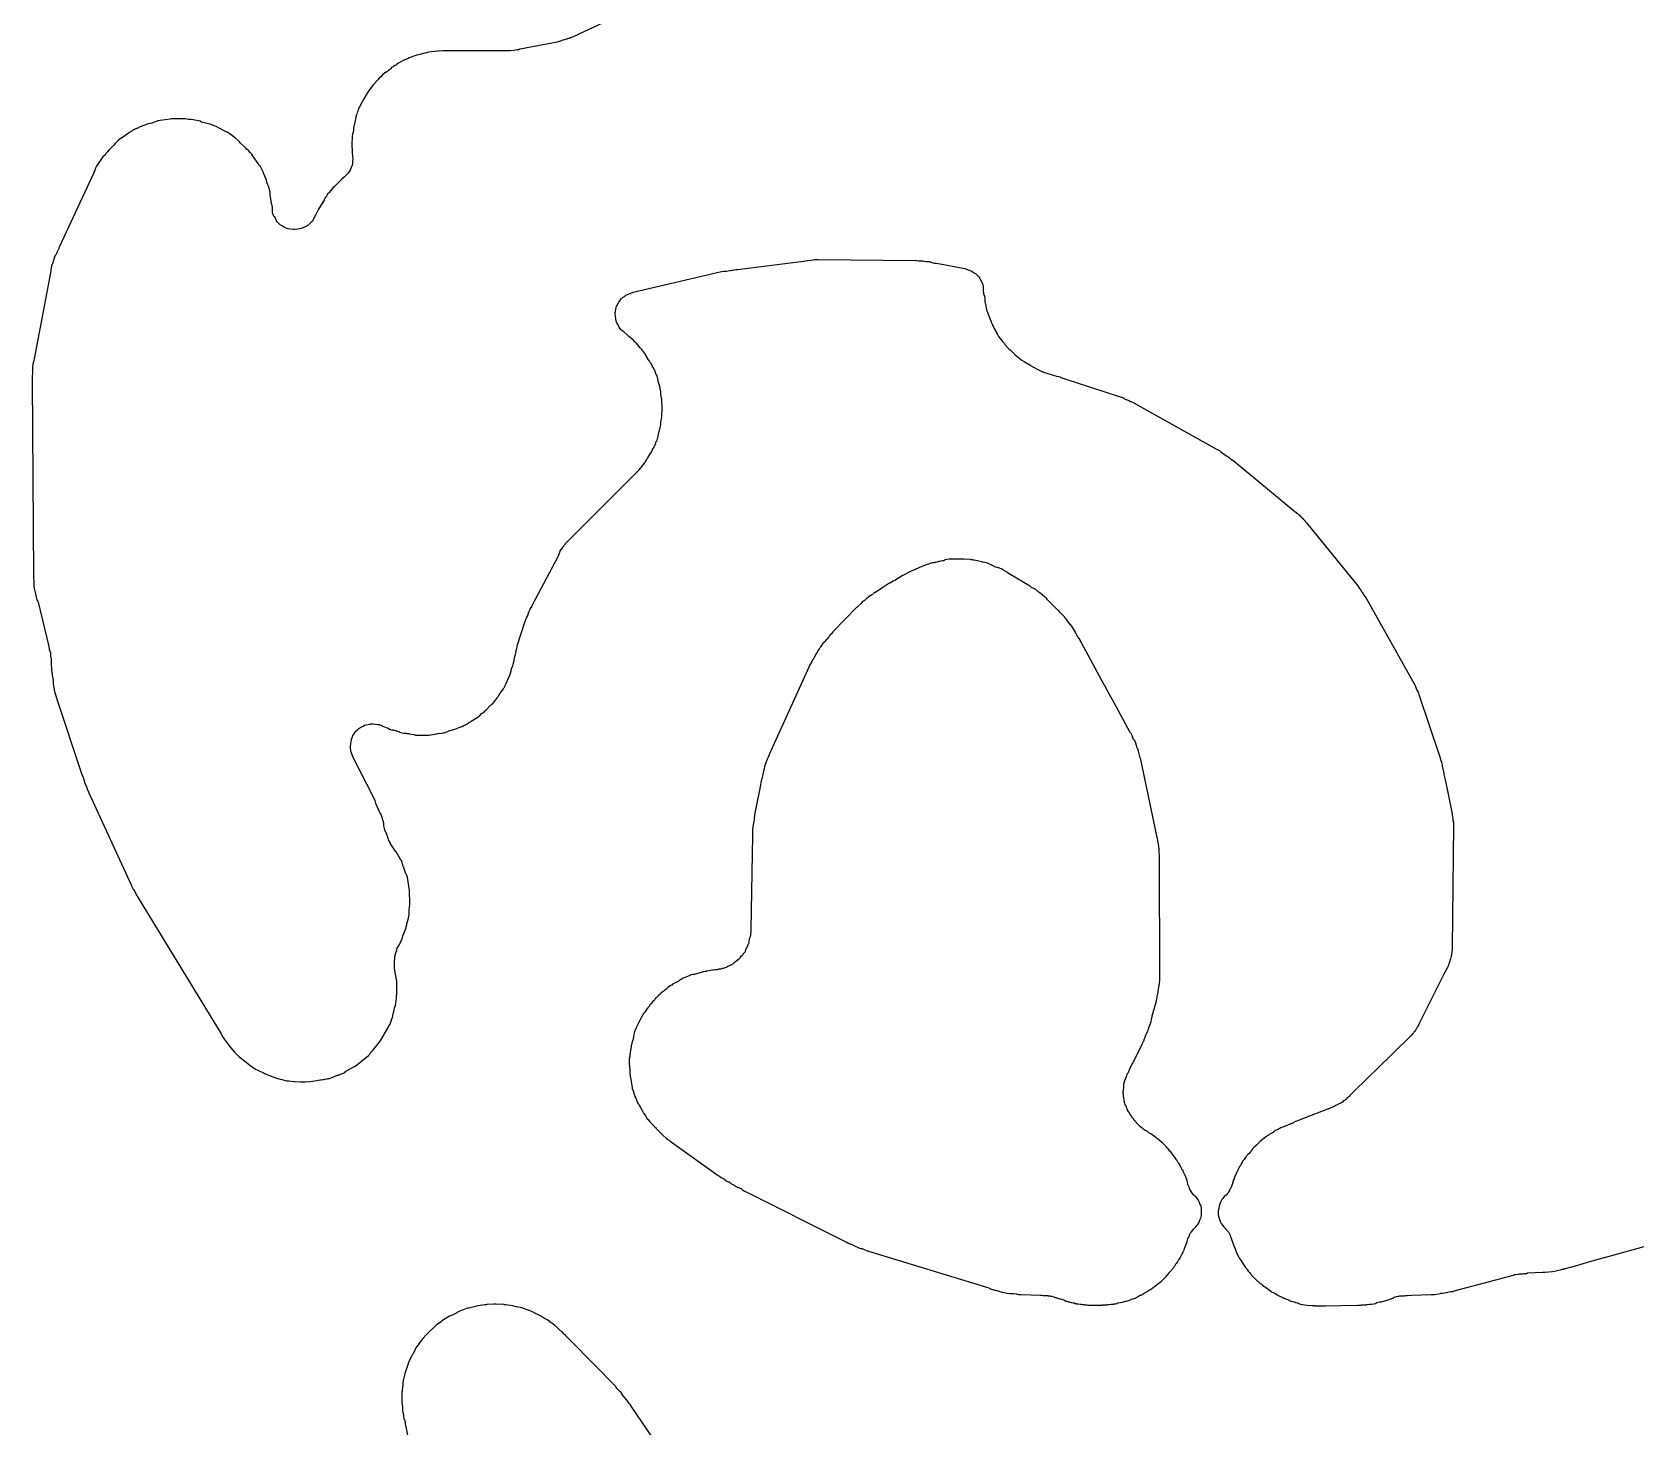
# Model space of a CAD drawing. Header units: millimetres. Extents: x 0 to 300, y 0 to 300.
# Drawn here: x 159.14 to 201.92, y 112.79 to 150 of the extents above; entities that cross this region are included whole.
import ezdxf

# ---------------------------------------------------------------- set-up
doc = ezdxf.new("R2010")
doc.units = ezdxf.units.MM
doc.layers.add('CUT', color=7, linetype='CONTINUOUS')

msp = doc.modelspace()

# ---------------------------------------------------------------- linework, layer by layer
at = {"layer": 'CUT'}
for points in [[(178.04, 151.96), (173.59, 149.88), (173.58, 149.87), (173.54, 149.86), (173.52, 149.85), (173.5, 149.85), (173.49, 149.84), (173.48, 149.84), (173.47, 149.84), (173.45, 149.83), (173.42, 149.82), (173.41, 149.82), (173.4, 149.81), (173.36, 149.8), (173.34, 149.79), (173.3, 149.78), (173.23, 149.76), (173.2, 149.75), (173.15, 149.73), (172.16, 149.54), (172.15, 149.54), (172.11, 149.53), (172.08, 149.53), (171.99, 149.51), (171.9, 149.5), (170.15, 149.5), (170.1, 149.5), (169.97, 149.49), (169.95, 149.49), (169.71, 149.46), (169.66, 149.45), (169.62, 149.44), (169.48, 149.4), (169.45, 149.39), (169.4, 149.38), (169.2, 149.31), (169.15, 149.29), (169.04, 149.24), (168.98, 149.21), (168.91, 149.17), (168.87, 149.14), (168.86, 149.13), (168.83, 149.11), (168.82, 149.11), (168.79, 149.09), (168.78, 149.08), (168.77, 149.07), (168.74, 149.06), (168.71, 149.03), (168.67, 148.99), (168.64, 148.97), (168.62, 148.96), (168.59, 148.93), (168.58, 148.93), (168.5, 148.87), (168.44, 148.81), (168.4, 148.77), (168.36, 148.73), (168.26, 148.61), (168.24, 148.59), (168.11, 148.42), (168.08, 148.37), (167.99, 148.22), (167.95, 148.16), (167.95, 148.15), (167.94, 148.13), (167.94, 148.12), (167.93, 148.11), (167.93, 148.1), (167.91, 148.08), (167.87, 148), (167.86, 147.99), (167.86, 147.98), (167.85, 147.95), (167.84, 147.93), (167.83, 147.89), (167.82, 147.88), (167.81, 147.85), (167.8, 147.81), (167.79, 147.79), (167.78, 147.74), (167.78, 147.73), (167.78, 147.72), (167.73, 147.52), (167.71, 147.45), (167.71, 147.4), (167.71, 147.38), (167.71, 147.37), (167.69, 147.27), (167.68, 147.23), (167.68, 147.21), (167.68, 147.18), (167.68, 147.17), (167.67, 147.05), (167.67, 146.97), (167.68, 146.85), (167.68, 146.84), (167.68, 146.81), (167.68, 146.79), (167.69, 146.68), (167.7, 146.61), (167.69, 146.55), (167.69, 146.48), (167.68, 146.45), (167.65, 146.39), (167.63, 146.33), (167.6, 146.28), (167.57, 146.24), (167.53, 146.19), (167.46, 146.13), (167.39, 146.07), (167.37, 146.04), (167.21, 145.88), (167.17, 145.85), (167.07, 145.73), (167.07, 145.72), (167.02, 145.68), (166.99, 145.62), (166.95, 145.57), (166.94, 145.55), (166.93, 145.53), (166.93, 145.52), (166.81, 145.32), (166.78, 145.28), (166.69, 145.1), (166.61, 144.95), (166.57, 144.91), (166.55, 144.89), (166.5, 144.85), (166.44, 144.81), (166.38, 144.79), (166.32, 144.76), (166.28, 144.75), (166.22, 144.74), (166.15, 144.73), (166.1, 144.73), (166.03, 144.74), (165.97, 144.75), (165.92, 144.77), (165.87, 144.79), (165.82, 144.82), (165.76, 144.86), (165.72, 144.89), (165.68, 144.94), (165.65, 144.98), (165.62, 145.05), (165.6, 145.07), (165.58, 145.11), (165.56, 145.15), (165.55, 145.19), (165.55, 145.23), (165.55, 145.25), (165.55, 145.31), (165.54, 145.37), (165.54, 145.38), (165.53, 145.42), (165.53, 145.43), (165.51, 145.55), (165.49, 145.64), (165.49, 145.65), (165.49, 145.67), (165.49, 145.72), (165.47, 145.8), (165.46, 145.84), (165.45, 145.89), (165.42, 145.94), (165.4, 145.99), (165.4, 146.01), (165.38, 146.08), (165.31, 146.24), (165.31, 146.25), (165.26, 146.36), (165.23, 146.41), (165.21, 146.43), (165.2, 146.45), (165.19, 146.46), (165.18, 146.48), (165.17, 146.49), (165.04, 146.68), (165.03, 146.69), (165.03, 146.7), (165, 146.74), (164.96, 146.79), (164.92, 146.83), (164.88, 146.87), (164.87, 146.87), (164.83, 146.91), (164.7, 147.04), (164.67, 147.07), (164.65, 147.1), (164.57, 147.17), (164.53, 147.2), (164.45, 147.26), (164.41, 147.29), (164.36, 147.32), (164.34, 147.33), (164.33, 147.33), (164.3, 147.35), (164.28, 147.36), (164.11, 147.45), (164.05, 147.48), (163.95, 147.52), (163.88, 147.54), (163.85, 147.55), (163.66, 147.6), (163.62, 147.62), (163.44, 147.66), (163.38, 147.67), (163.33, 147.67), (163.31, 147.67), (163.27, 147.68), (163.22, 147.69), (163.17, 147.69), (162.91, 147.69), (162.86, 147.69), (162.82, 147.68), (162.69, 147.66), (162.56, 147.64), (162.49, 147.63), (162.43, 147.61), (162.37, 147.59), (162.33, 147.57), (162.3, 147.56), (162.29, 147.56), (162.23, 147.55), (162.17, 147.53), (162.12, 147.51), (162, 147.46), (161.98, 147.45), (161.95, 147.44), (161.94, 147.43), (161.93, 147.43), (161.91, 147.42), (161.89, 147.41), (161.88, 147.41), (161.86, 147.4), (161.85, 147.39), (161.84, 147.39), (161.8, 147.36), (161.79, 147.36), (161.76, 147.34), (161.75, 147.33), (161.74, 147.32), (161.55, 147.19), (161.54, 147.18), (161.53, 147.18), (161.49, 147.15), (161.44, 147.11), (161.4, 147.07), (161.36, 147.03), (161.32, 146.98), (161.19, 146.85), (161.15, 146.81), (161.1, 146.75), (161.1, 146.74), (161.08, 146.72), (161.07, 146.71), (161.06, 146.7), (161.04, 146.69), (161.01, 146.65), (160.89, 146.48), (160.86, 146.42), (160.83, 146.37), (160.81, 146.31), (160.79, 146.26), (160.79, 146.25), (160.78, 146.23), (159.87, 144.28), (159.86, 144.27), (159.85, 144.23), (159.79, 144.1), (159.79, 144.09), (159.78, 144.07), (159.75, 144.03), (159.75, 144.02), (159.73, 143.97), (159.72, 143.94), (159.71, 143.91), (159.7, 143.89), (159.7, 143.88), (159.69, 143.86), (159.69, 143.84), (159.69, 143.83), (159.67, 143.8), (159.64, 143.66), (159.64, 143.63), (159.63, 143.59), (159.63, 143.58), (159.2, 141.28), (159.19, 141.23), (159.18, 141.21), (159.18, 141.2), (159.16, 141.14), (159.15, 141.06), (159.15, 140.99), (159.15, 140.95), (159.14, 140.77), (159.14, 140.74), (159.14, 140.69), (159.18, 135.52), (159.18, 135.51), (159.18, 135.46), (159.19, 135.34), (159.19, 135.28), (159.19, 135.22), (159.2, 135.16), (159.23, 135.02), (159.25, 134.93), (159.27, 134.86), (159.29, 134.81), (159.3, 134.79), (159.59, 133.61), (159.6, 133.54), (159.61, 133.49), (159.63, 133.44), (159.63, 133.43), (159.63, 133.42), (159.63, 133.41), (159.63, 133.38), (159.63, 133.34), (159.64, 133.32), (159.65, 133.28), (159.65, 133.26), (159.65, 133.25), (159.65, 133.24), (159.65, 133.19), (159.65, 133.16), (159.66, 132.98), (159.67, 132.93), (159.67, 132.92), (159.68, 132.89), (159.68, 132.86), (159.68, 132.85), (159.7, 132.71), (159.7, 132.7), (159.7, 132.68), (159.7, 132.62), (159.71, 132.55), (159.74, 132.41), (159.75, 132.38), (159.79, 132.24), (159.8, 132.21), (160.46, 130.22), (160.47, 130.2), (160.48, 130.17), (160.49, 130.14), (160.5, 130.12), (160.51, 130.1), (160.51, 130.09), (160.52, 130.07), (160.52, 130.06), (160.55, 129.97), (160.56, 129.95), (160.6, 129.84), (160.62, 129.78), (160.63, 129.78), (160.65, 129.72), (160.65, 129.71), (161.78, 127.25), (161.79, 127.24), (161.79, 127.23), (161.8, 127.21), (161.81, 127.19), (161.84, 127.14), (161.85, 127.13), (161.92, 127), (161.92, 126.99), (161.94, 126.95), (161.97, 126.91), (164.18, 123.28), (164.19, 123.26), (164.2, 123.24), (164.2, 123.23), (164.23, 123.19), (164.26, 123.15), (164.26, 123.14), (164.34, 123.04), (164.35, 123.02), (164.36, 123.01), (164.4, 122.96), (164.54, 122.79), (164.58, 122.75), (164.59, 122.74), (164.6, 122.73), (164.66, 122.67), (164.73, 122.62), (164.9, 122.48), (164.95, 122.44), (165.1, 122.34), (165.14, 122.32), (165.18, 122.3), (165.33, 122.23), (165.36, 122.21), (165.54, 122.14), (165.59, 122.12), (165.66, 122.1), (165.76, 122.07), (165.8, 122.06), (165.86, 122.04), (165.93, 122.03), (165.94, 122.03), (165.99, 122.03), (166.12, 122.01), (166.15, 122.01), (166.3, 122), (166.34, 122), (166.39, 122), (166.43, 122), (166.57, 122.01), (166.62, 122.02), (166.82, 122.05), (166.84, 122.05), (166.9, 122.06), (166.92, 122.06), (166.95, 122.07), (166.96, 122.07), (167, 122.08), (167.01, 122.08), (167.04, 122.09), (167.07, 122.09), (167.12, 122.11), (167.26, 122.17), (167.27, 122.17), (167.29, 122.18), (167.31, 122.18), (167.37, 122.2), (167.42, 122.22), (167.46, 122.24), (167.47, 122.25), (167.48, 122.25), (167.49, 122.26), (167.51, 122.28), (167.57, 122.31), (167.57, 122.32), (167.69, 122.38), (167.76, 122.42), (167.92, 122.54), (167.94, 122.56), (168.06, 122.66), (168.11, 122.7), (168.15, 122.74), (168.18, 122.79), (168.19, 122.8), (168.21, 122.82), (168.26, 122.87), (168.4, 123.05), (168.44, 123.11), (168.53, 123.26), (168.54, 123.28), (168.64, 123.45), (168.66, 123.49), (168.69, 123.54), (168.71, 123.59), (168.73, 123.64), (168.73, 123.65), (168.73, 123.66), (168.74, 123.69), (168.75, 123.7), (168.76, 123.76), (168.76, 123.77), (168.8, 123.92), (168.81, 123.97), (168.82, 124), (168.83, 124.03), (168.83, 124.05), (168.84, 124.08), (168.84, 124.1), (168.85, 124.17), (168.86, 124.22), (168.87, 124.41), (168.87, 124.44), (168.87, 124.63), (168.87, 124.68), (168.86, 124.73), (168.82, 124.97), (168.82, 124.99), (168.81, 125.03), (168.81, 125.19), (168.82, 125.3), (168.82, 125.34), (168.84, 125.44), (168.85, 125.46), (168.87, 125.52), (168.88, 125.56), (168.9, 125.59), (168.93, 125.64), (168.93, 125.65), (168.94, 125.66), (168.96, 125.7), (168.98, 125.74), (169.01, 125.82), (169.02, 125.85), (169.03, 125.89), (169.1, 126.06), (169.12, 126.11), (169.12, 126.14), (169.13, 126.17), (169.14, 126.2), (169.14, 126.22), (169.17, 126.33), (169.18, 126.37), (169.2, 126.45), (169.2, 126.52), (169.2, 126.59), (169.22, 126.73), (169.22, 126.78), (169.22, 126.83), (169.21, 127.02), (169.21, 127.06), (169.21, 127.11), (169.2, 127.16), (169.18, 127.28), (169.16, 127.4), (169.15, 127.46), (169.13, 127.52), (169.11, 127.56), (169.1, 127.57), (169.05, 127.73), (169.04, 127.74), (169.03, 127.78), (169.03, 127.79), (169.02, 127.81), (169.01, 127.85), (168.99, 127.9), (168.98, 127.92), (168.96, 127.95), (168.89, 128.07), (168.85, 128.13), (168.83, 128.15), (168.7, 128.35), (168.68, 128.4), (168.66, 128.44), (168.65, 128.47), (168.64, 128.49), (168.63, 128.52), (168.62, 128.55), (168.61, 128.57), (168.61, 128.58), (168.6, 128.59), (168.6, 128.6), (168.59, 128.62), (168.59, 128.63), (168.58, 128.65), (168.56, 128.69), (168.55, 128.72), (168.53, 128.79), (168.52, 128.83), (168.52, 128.84), (168.52, 128.89), (168.51, 128.92), (168.51, 128.95), (168.5, 128.97), (168.5, 128.98), (168.49, 129), (168.49, 129.02), (168.47, 129.08), (168.45, 129.13), (168.44, 129.15), (168.42, 129.18), (168.4, 129.22), (168.31, 129.42), (168.29, 129.49), (168.26, 129.57), (167.7, 130.67), (167.67, 130.75), (167.65, 130.79), (167.64, 130.84), (167.63, 130.91), (167.63, 130.95), (167.64, 131.01), (167.65, 131.08), (167.66, 131.14), (167.69, 131.2), (167.7, 131.24), (167.73, 131.28), (167.78, 131.35), (167.81, 131.38), (167.86, 131.42), (167.91, 131.46), (167.97, 131.49), (168.01, 131.51), (168.05, 131.52), (168.15, 131.54), (168.18, 131.55), (168.23, 131.55), (168.3, 131.54), (168.36, 131.53), (168.39, 131.53), (168.4, 131.53), (168.41, 131.53), (168.42, 131.52), (168.44, 131.51), (168.45, 131.51), (168.46, 131.5), (168.48, 131.5), (168.49, 131.49), (168.51, 131.48), (168.61, 131.44), (168.63, 131.43), (168.64, 131.43), (168.67, 131.41), (168.68, 131.41), (168.73, 131.39), (168.74, 131.39), (168.76, 131.39), (168.78, 131.38), (168.79, 131.38), (168.8, 131.38), (168.81, 131.38), (168.84, 131.37), (168.86, 131.36), (168.87, 131.35), (168.88, 131.35), (168.9, 131.35), (168.93, 131.34), (168.94, 131.33), (169, 131.31), (169.07, 131.3), (169.11, 131.3), (169.12, 131.3), (169.14, 131.29), (169.15, 131.29), (169.16, 131.29), (169.17, 131.29), (169.18, 131.29), (169.19, 131.29), (169.2, 131.28), (169.33, 131.26), (169.37, 131.25), (169.42, 131.25), (169.67, 131.25), (169.72, 131.25), (169.83, 131.26), (169.88, 131.27), (169.9, 131.27), (169.92, 131.28), (169.95, 131.29), (169.97, 131.29), (170.05, 131.3), (170.06, 131.3), (170.1, 131.31), (170.11, 131.31), (170.15, 131.32), (170.17, 131.32), (170.18, 131.33), (170.22, 131.34), (170.26, 131.36), (170.39, 131.4), (170.42, 131.41), (170.55, 131.46), (170.6, 131.48), (170.61, 131.48), (170.66, 131.5), (170.72, 131.53), (170.77, 131.57), (170.79, 131.58), (170.83, 131.6), (170.84, 131.61), (170.85, 131.62), (171.03, 131.73), (171.09, 131.78), (171.14, 131.83), (171.15, 131.83), (171.16, 131.84), (171.2, 131.86), (171.24, 131.91), (171.27, 131.94), (171.36, 132.04), (171.38, 132.05), (171.4, 132.07), (171.44, 132.1), (171.47, 132.14), (171.55, 132.25), (171.56, 132.27), (171.58, 132.29), (171.6, 132.33), (171.71, 132.48), (171.73, 132.52), (171.74, 132.53), (171.75, 132.55), (171.76, 132.57), (171.77, 132.59), (171.78, 132.61), (171.78, 132.62), (171.79, 132.64), (171.8, 132.66), (171.8, 132.67), (171.81, 132.68), (171.82, 132.71), (171.83, 132.73), (171.88, 132.85), (171.9, 132.9), (171.92, 132.96), (171.93, 133.01), (171.93, 133.02), (171.94, 133.05), (171.95, 133.06), (171.96, 133.1), (171.97, 133.14), (171.99, 133.2), (171.99, 133.21), (172, 133.24), (172, 133.26), (172.01, 133.3), (172.01, 133.31), (172.01, 133.32), (172.03, 133.4), (172.05, 133.48), (172.05, 133.49), (172.05, 133.51), (172.05, 133.52), (172.06, 133.54), (172.07, 133.56), (172.08, 133.59), (172.08, 133.61), (172.08, 133.62), (172.08, 133.63), (172.29, 134.29), (172.3, 134.3), (172.3, 134.31), (172.31, 134.33), (172.32, 134.35), (172.34, 134.39), (172.36, 134.44), (172.38, 134.5), (172.38, 134.51), (172.38, 134.52), (172.39, 134.52), (172.39, 134.53), (172.4, 134.54), (172.41, 134.57), (172.43, 134.61), (172.45, 134.65), (172.46, 134.66), (172.47, 134.68), (172.49, 134.72), (173.17, 136.01), (173.19, 136.05), (173.19, 136.06), (173.2, 136.08), (173.21, 136.1), (173.22, 136.13), (173.22, 136.14), (173.23, 136.14), (173.23, 136.15), (173.23, 136.16), (173.26, 136.21), (173.27, 136.22), (173.29, 136.24), (173.3, 136.26), (173.31, 136.28), (173.32, 136.29), (173.34, 136.32), (173.36, 136.34), (173.37, 136.35), (173.37, 136.36), (173.38, 136.37), (173.41, 136.4), (173.43, 136.42), (173.45, 136.44), (175.19, 138.18), (175.2, 138.19), (175.21, 138.2), (175.22, 138.21), (175.26, 138.25), (175.3, 138.29), (175.34, 138.33), (175.36, 138.36), (175.38, 138.38), (175.39, 138.39), (175.4, 138.41), (175.51, 138.55), (175.51, 138.56), (175.54, 138.6), (175.54, 138.61), (175.55, 138.63), (175.56, 138.64), (175.63, 138.75), (175.64, 138.77), (175.67, 138.81), (175.67, 138.82), (175.68, 138.84), (175.68, 138.85), (175.69, 138.86), (175.69, 138.87), (175.71, 138.89), (175.75, 138.97), (175.76, 138.98), (175.76, 138.99), (175.77, 139.02), (175.78, 139.04), (175.79, 139.08), (175.8, 139.09), (175.81, 139.12), (175.82, 139.16), (175.83, 139.18), (175.84, 139.23), (175.84, 139.24), (175.84, 139.25), (175.85, 139.27), (175.89, 139.45), (175.91, 139.52), (175.91, 139.56), (175.91, 139.57), (175.91, 139.59), (175.91, 139.6), (175.92, 139.65), (175.93, 139.67), (175.93, 139.68), (175.93, 139.69), (175.93, 139.7), (175.94, 139.74), (175.94, 139.75), (175.94, 139.76), (175.94, 139.79), (175.94, 139.8), (175.95, 139.93), (175.95, 140.01), (175.94, 140.14), (175.94, 140.15), (175.94, 140.18), (175.94, 140.2), (175.93, 140.24), (175.91, 140.34), (175.91, 140.35), (175.91, 140.37), (175.91, 140.38), (175.91, 140.42), (175.9, 140.43), (175.9, 140.44), (175.9, 140.45), (175.9, 140.46), (175.89, 140.47), (175.89, 140.48), (175.89, 140.49), (175.89, 140.51), (175.85, 140.66), (175.84, 140.67), (175.84, 140.69), (175.84, 140.7), (175.84, 140.71), (175.83, 140.76), (175.82, 140.78), (175.81, 140.82), (175.8, 140.85), (175.79, 140.86), (175.78, 140.9), (175.77, 140.92), (175.76, 140.95), (175.76, 140.96), (175.75, 140.97), (175.71, 141.05), (175.69, 141.07), (175.69, 141.08), (175.68, 141.09), (175.68, 141.1), (175.67, 141.12), (175.67, 141.13), (175.64, 141.17), (175.63, 141.19), (175.61, 141.22), (175.6, 141.23), (175.58, 141.26), (175.54, 141.33), (175.54, 141.34), (175.51, 141.38), (175.51, 141.39), (175.4, 141.53), (175.38, 141.56), (175.36, 141.58), (175.26, 141.7), (175.24, 141.71), (175.22, 141.74), (175.18, 141.78), (175.06, 141.88), (175.04, 141.9), (175.01, 141.92), (174.92, 142), (174.87, 142.04), (174.84, 142.07), (174.8, 142.13), (174.77, 142.19), (174.74, 142.24), (174.72, 142.29), (174.71, 142.35), (174.7, 142.42), (174.69, 142.48), (174.69, 142.52), (174.7, 142.55), (174.72, 142.65), (174.73, 142.69), (174.75, 142.72), (174.79, 142.8), (174.83, 142.85), (174.86, 142.89), (174.89, 142.92), (174.94, 142.95), (174.98, 142.98), (175.05, 143.01), (175.11, 143.04), (175.17, 143.06), (177.53, 143.61), (177.59, 143.62), (177.66, 143.62), (177.74, 143.64), (177.77, 143.64), (177.82, 143.65), (177.83, 143.65), (177.87, 143.66), (177.91, 143.67), (177.96, 143.67), (179.72, 143.89), (179.77, 143.9), (179.82, 143.91), (179.83, 143.91), (179.92, 143.92), (180.01, 143.93), (180.1, 143.93), (182.71, 143.91), (182.73, 143.91), (182.79, 143.9), (182.85, 143.9), (182.88, 143.9), (182.9, 143.9), (182.93, 143.89), (182.98, 143.88), (183.04, 143.88), (183.06, 143.88), (183.08, 143.87), (183.09, 143.87), (183.1, 143.87), (183.14, 143.85), (183.2, 143.84), (183.25, 143.84), (183.26, 143.84), (184.02, 143.69), (184.09, 143.67), (184.15, 143.64), (184.21, 143.62), (184.25, 143.59), (184.3, 143.56), (184.35, 143.52), (184.39, 143.47), (184.42, 143.43), (184.45, 143.37), (184.48, 143.31), (184.5, 143.26), (184.51, 143.22), (184.51, 143.18), (184.51, 143.15), (184.51, 143.09), (184.52, 143.05), (184.52, 143.02), (184.53, 143), (184.53, 142.98), (184.54, 142.96), (184.55, 142.89), (184.55, 142.88), (184.55, 142.87), (184.55, 142.81), (184.57, 142.73), (184.58, 142.69), (184.59, 142.64), (184.6, 142.61), (184.6, 142.58), (184.62, 142.53), (184.69, 142.36), (184.71, 142.3), (184.73, 142.24), (184.76, 142.19), (184.76, 142.18), (184.78, 142.14), (184.8, 142.09), (184.86, 141.99), (184.86, 141.98), (184.89, 141.93), (184.92, 141.88), (185, 141.78), (185.02, 141.75), (185.04, 141.73), (185.08, 141.69), (185.09, 141.67), (185.19, 141.55), (185.23, 141.52), (185.31, 141.44), (185.36, 141.39), (185.54, 141.25), (185.6, 141.21), (185.75, 141.12), (185.77, 141.11), (185.95, 141.01), (185.97, 141), (186.02, 140.97), (186.07, 140.95), (186.09, 140.95), (186.09, 140.94), (186.13, 140.93), (186.14, 140.92), (186.18, 140.91), (186.4, 140.84), (186.45, 140.83), (186.46, 140.82), (186.52, 140.81), (186.56, 140.8), (186.58, 140.79), (186.61, 140.78), (188.14, 140.28), (188.19, 140.26), (188.25, 140.24), (188.26, 140.23), (188.28, 140.22), (188.32, 140.2), (188.33, 140.2), (188.34, 140.19), (188.38, 140.18), (188.39, 140.17), (188.44, 140.15), (188.45, 140.15), (188.49, 140.13), (190.75, 138.87), (190.81, 138.84), (190.82, 138.83), (190.84, 138.81), (190.88, 138.78), (190.89, 138.77), (190.92, 138.75), (190.93, 138.75), (190.94, 138.74), (190.98, 138.71), (190.99, 138.71), (191, 138.7), (191.01, 138.69), (191.02, 138.69), (191.05, 138.66), (191.06, 138.66), (191.09, 138.64), (191.1, 138.63), (191.11, 138.62), (191.13, 138.6), (191.14, 138.6), (191.21, 138.55), (192.82, 137.21), (192.85, 137.19), (192.87, 137.17), (192.89, 137.16), (192.91, 137.14), (192.93, 137.13), (192.94, 137.12), (192.95, 137.11), (192.96, 137.09), (192.97, 137.09), (192.99, 137.07), (193, 137.06), (193, 137.05), (193.01, 137.05), (193.01, 137.04), (193.03, 137.03), (193.04, 137.01), (193.05, 137), (193.07, 136.99), (193.08, 136.97), (193.1, 136.96), (193.11, 136.94), (193.13, 136.91), (194.5, 135.23), (194.55, 135.16), (194.58, 135.12), (194.58, 135.11), (194.59, 135.09), (194.6, 135.08), (194.6, 135.07), (194.61, 135.07), (194.61, 135.06), (194.63, 135.04), (194.64, 135.02), (194.66, 134.98), (194.72, 134.9), (196.04, 132.55), (196.04, 132.54), (196.06, 132.49), (196.07, 132.47), (196.08, 132.45), (196.11, 132.39), (196.12, 132.37), (196.13, 132.33), (196.69, 130.67), (196.7, 130.63), (196.72, 130.57), (196.73, 130.53), (196.73, 130.52), (196.74, 130.48), (196.75, 130.45), (196.75, 130.42), (196.8, 130.23), (196.8, 130.22), (196.8, 130.2), (196.84, 130.02), (197.01, 129.19), (197.01, 129.18), (197.02, 129.16), (197.02, 129.15), (197.02, 129.14), (197.02, 129.13), (197.02, 129.11), (197.03, 129.08), (197.03, 129.07), (197.04, 129.03), (197.04, 129.02), (197.04, 128.99), (197.04, 128.98), (197.04, 128.96), (197.05, 128.93), (197.05, 128.91), (197.05, 128.89), (197.05, 128.87), (197.05, 128.84), (197.02, 125.58), (197.02, 125.56), (197.02, 125.55), (197.02, 125.54), (197.02, 125.53), (197.02, 125.52), (197.02, 125.51), (197.02, 125.5), (197.02, 125.49), (197.01, 125.48), (197.01, 125.47), (197, 125.42), (197, 125.41), (197, 125.39), (196.99, 125.36), (196.99, 125.35), (196.99, 125.34), (196.98, 125.31), (196.97, 125.29), (196.97, 125.27), (196.97, 125.26), (196.96, 125.25), (196.96, 125.24), (196.96, 125.23), (196.96, 125.22), (196.95, 125.19), (196.95, 125.18), (196.94, 125.17), (196.93, 125.15), (196.92, 125.11), (196.91, 125.09), (196.9, 125.07), (196.89, 125.05), (196.8, 124.87), (196.15, 123.57), (196.14, 123.55), (196.13, 123.53), (196.11, 123.5), (196.09, 123.46), (196.08, 123.44), (196.07, 123.43), (196.06, 123.41), (196.06, 123.4), (196.05, 123.39), (196.04, 123.38), (196.04, 123.37), (196.03, 123.35), (196.02, 123.34), (196, 123.32), (195.99, 123.31), (195.97, 123.29), (195.92, 123.23), (195.9, 123.21), (195.88, 123.19), (195.51, 122.83), (194.96, 122.29), (194.87, 122.2), (194.29, 121.63), (194.27, 121.61), (194.25, 121.59), (194.24, 121.59), (194.23, 121.58), (194.18, 121.53), (194.17, 121.52), (194.16, 121.51), (194.15, 121.5), (194.14, 121.5), (194.11, 121.48), (194.09, 121.46), (194.08, 121.45), (194.07, 121.45), (194.06, 121.44), (194.05, 121.43), (194.03, 121.42), (194.02, 121.42), (193.98, 121.4), (193.97, 121.39), (193.93, 121.38), (193.91, 121.37), (193.9, 121.36), (193.84, 121.33), (193.83, 121.32), (193.7, 121.27), (193.69, 121.27), (192.89, 120.96), (192.85, 120.94), (192.84, 120.94), (192.8, 120.92), (192.79, 120.91), (192.78, 120.9), (192.77, 120.9), (192.75, 120.89), (192.74, 120.89), (192.72, 120.88), (192.71, 120.87), (192.7, 120.87), (192.69, 120.87), (192.68, 120.87), (192.67, 120.86), (192.65, 120.85), (192.61, 120.83), (192.55, 120.81), (192.54, 120.81), (192.52, 120.8), (192.5, 120.79), (192.47, 120.78), (192.45, 120.77), (192.36, 120.72), (192.35, 120.72), (192.3, 120.7), (192.28, 120.68), (192.27, 120.67), (192.26, 120.67), (192.25, 120.67), (192.25, 120.66), (192.17, 120.61), (192.14, 120.59), (192.12, 120.58), (192.1, 120.57), (192.09, 120.56), (192.07, 120.54), (192.05, 120.53), (191.96, 120.46), (191.91, 120.42), (191.9, 120.42), (191.86, 120.38), (191.86, 120.37), (191.82, 120.33), (191.8, 120.31), (191.73, 120.25), (191.7, 120.22), (191.69, 120.21), (191.68, 120.19), (191.6, 120.09), (191.57, 120.06), (191.54, 120.03), (191.53, 120.02), (191.52, 120.01), (191.52, 120), (191.51, 119.98), (191.47, 119.93), (191.43, 119.88), (191.42, 119.86), (191.39, 119.81), (191.39, 119.8), (191.38, 119.78), (191.37, 119.77), (191.36, 119.75), (191.35, 119.74), (191.32, 119.69), (191.32, 119.68), (191.31, 119.66), (191.3, 119.65), (191.3, 119.64), (191.29, 119.62), (191.28, 119.6), (191.27, 119.58), (191.27, 119.57), (191.22, 119.47), (191.2, 119.43), (191.2, 119.42), (191.2, 119.41), (191.18, 119.37), (191.18, 119.35), (191.14, 119.23), (191.13, 119.23), (191.13, 119.22), (191.13, 119.21), (191.12, 119.18), (191.11, 119.16), (191.1, 119.14), (191.09, 119.13), (191.08, 119.11), (191.08, 119.1), (191.06, 119.07), (191.05, 119.06), (191.05, 119.05), (191.02, 119.01), (190.99, 118.98), (190.98, 118.97), (190.97, 118.97), (190.94, 118.94), (190.9, 118.89), (190.89, 118.88), (190.88, 118.86), (190.87, 118.84), (190.84, 118.79), (190.82, 118.74), (190.8, 118.68), (190.79, 118.62), (190.78, 118.56), (190.78, 118.51), (190.78, 118.48), (190.78, 118.45), (190.79, 118.39), (190.81, 118.33), (190.83, 118.28), (190.83, 118.27), (190.86, 118.22), (190.87, 118.21), (190.89, 118.18), (190.93, 118.13), (190.97, 118.09), (190.97, 118.08), (190.98, 118.07), (191.02, 118.03), (191.03, 118.02), (191.06, 117.98), (191.09, 117.93), (191.1, 117.91), (191.1, 117.9), (191.1, 117.89), (191.11, 117.87), (191.13, 117.8), (191.15, 117.75), (191.17, 117.7), (191.24, 117.52), (191.26, 117.47), (191.26, 117.46), (191.27, 117.44), (191.34, 117.3), (191.35, 117.29), (191.36, 117.28), (191.36, 117.27), (191.37, 117.25), (191.47, 117.1), (191.51, 117.05), (191.54, 117.01), (191.55, 116.99), (191.58, 116.95), (191.62, 116.9), (191.64, 116.88), (191.66, 116.86), (191.67, 116.84), (191.7, 116.81), (191.75, 116.76), (191.79, 116.72), (191.83, 116.68), (191.85, 116.67), (191.86, 116.66), (191.87, 116.65), (191.92, 116.61), (191.95, 116.58), (191.97, 116.56), (191.98, 116.55), (191.99, 116.55), (192.02, 116.53), (192.03, 116.53), (192.08, 116.49), (192.1, 116.48), (192.17, 116.42), (192.19, 116.41), (192.22, 116.39), (192.24, 116.38), (192.3, 116.35), (192.34, 116.33), (192.38, 116.3), (192.4, 116.29), (192.41, 116.28), (192.43, 116.27), (192.44, 116.27), (192.47, 116.26), (192.5, 116.25), (192.53, 116.23), (192.6, 116.2), (192.63, 116.19), (192.66, 116.18), (192.66, 116.17), (192.76, 116.14), (192.77, 116.14), (192.83, 116.12), (192.84, 116.11), (192.85, 116.11), (192.88, 116.1), (192.89, 116.1), (192.9, 116.1), (192.91, 116.1), (192.92, 116.09), (192.97, 116.07), (193.03, 116.06), (193.08, 116.05), (193.15, 116.04), (193.28, 116.03), (193.29, 116.03), (193.31, 116.03), (193.33, 116.03), (193.34, 116.03), (193.35, 116.02), (193.37, 116.02), (193.48, 116.02), (193.57, 116.02), (193.59, 116.02), (193.6, 116.02), (193.64, 116.02), (194.5, 116.04), (194.51, 116.04), (194.53, 116.04), (194.54, 116.04), (194.56, 116.04), (194.58, 116.04), (194.6, 116.05), (194.66, 116.05), (194.7, 116.05), (194.71, 116.05), (194.72, 116.05), (194.73, 116.06), (194.75, 116.06), (194.81, 116.07), (194.83, 116.07), (194.86, 116.07), (194.92, 116.08), (194.97, 116.09), (195, 116.1), (195.01, 116.1), (195.02, 116.11), (195.09, 116.13), (195.12, 116.13), (195.13, 116.13), (195.14, 116.14), (195.18, 116.15), (195.19, 116.15), (195.22, 116.16), (195.25, 116.17), (195.26, 116.17), (195.3, 116.18), (195.36, 116.2), (195.37, 116.21), (195.41, 116.22), (195.43, 116.23), (195.44, 116.23), (195.45, 116.24), (195.46, 116.24), (195.46, 116.25), (195.5, 116.26), (195.53, 116.27), (195.54, 116.27), (195.58, 116.28), (195.59, 116.28), (195.6, 116.28), (195.62, 116.29), (195.64, 116.29), (195.65, 116.29), (195.66, 116.29), (195.69, 116.29), (195.74, 116.29), (195.77, 116.3), (195.79, 116.3), (195.82, 116.3), (195.93, 116.31), (196.46, 116.33), (196.49, 116.33), (196.56, 116.33), (196.65, 116.34), (196.71, 116.35), (196.72, 116.36), (196.73, 116.36), (196.74, 116.36), (196.75, 116.36), (196.82, 116.37), (196.94, 116.4), (196.99, 116.41), (197.01, 116.41), (197.04, 116.41), (197.07, 116.42), (198.65, 116.84), (198.66, 116.85), (198.67, 116.85), (198.69, 116.86), (198.7, 116.86), (198.72, 116.86), (198.77, 116.87), (198.78, 116.87), (198.79, 116.87), (198.8, 116.87), (198.81, 116.88), (198.83, 116.88), (198.84, 116.88), (198.87, 116.88), (198.89, 116.88), (198.93, 116.89), (198.95, 116.89), (198.97, 116.89), (198.98, 116.89), (199, 116.89), (199.01, 116.89), (199.02, 116.9), (199.03, 116.9), (199.04, 116.9), (199.43, 116.92), (199.46, 116.92), (199.47, 116.92), (199.49, 116.92), (199.69, 116.94), (199.75, 116.95), (199.97, 117), (199.98, 117.01), (199.99, 117.01), (200, 117.01), (200.01, 117.01), (200.02, 117.02), (200.04, 117.02), (200.34, 117.1), (200.63, 117.19), (200.85, 117.25), (201.28, 117.37), (203.48, 117.98)], [(176.43, 111.43), (175.12, 113.35), (175.12, 113.36), (175.1, 113.38), (175.09, 113.39), (175.07, 113.42), (175.05, 113.45), (175.03, 113.47), (175.01, 113.5), (174.99, 113.52), (174.98, 113.53), (174.98, 113.54), (174.97, 113.55), (174.96, 113.56), (174.91, 113.62), (174.88, 113.66), (174.88, 113.67), (174.85, 113.71), (174.81, 113.75), (174.74, 113.82), (174.72, 113.85), (174.71, 113.87), (173.5, 115.1), (173.37, 115.23), (173.31, 115.29), (173.3, 115.31), (173.27, 115.33), (173.19, 115.4), (173.13, 115.46), (173.12, 115.47), (173.11, 115.48), (173.1, 115.48), (173.09, 115.49), (173.08, 115.5), (173, 115.56), (172.96, 115.59), (172.95, 115.6), (172.93, 115.62), (172.92, 115.62), (172.88, 115.65), (172.84, 115.67), (172.83, 115.68), (172.82, 115.69), (172.81, 115.69), (172.8, 115.69), (172.79, 115.7), (172.73, 115.74), (172.72, 115.75), (172.7, 115.76), (172.69, 115.76), (172.67, 115.77), (172.66, 115.78), (172.63, 115.79), (172.59, 115.81), (172.58, 115.81), (172.55, 115.83), (172.49, 115.86), (172.44, 115.88), (172.4, 115.9), (172.37, 115.91), (172.34, 115.92), (172.26, 115.95), (172.2, 115.97), (172.07, 116), (172.05, 116), (172.02, 116.01), (171.96, 116.02), (171.77, 116.05), (171.74, 116.05), (171.73, 116.06), (171.72, 116.06), (171.71, 116.06), (171.52, 116.07), (171.46, 116.07), (171.28, 116.06), (171.27, 116.06), (171.25, 116.05), (171.23, 116.05), (171.22, 116.05), (171.03, 116.02), (170.97, 116.01), (170.79, 115.96), (170.78, 115.96), (170.76, 115.96), (170.73, 115.95), (170.55, 115.88), (170.5, 115.86), (170.49, 115.85), (170.47, 115.84), (170.33, 115.77), (170.3, 115.76), (170.27, 115.75), (170.11, 115.65), (170.07, 115.62), (170.06, 115.61), (170.05, 115.6), (170.04, 115.59), (170.03, 115.59), (169.91, 115.5), (169.89, 115.48), (169.87, 115.46), (169.73, 115.33), (169.69, 115.29), (169.67, 115.27), (169.65, 115.25), (169.56, 115.15), (169.52, 115.1), (169.41, 114.95), (169.38, 114.9), (169.35, 114.84), (169.31, 114.76), (169.3, 114.74), (169.29, 114.73), (169.27, 114.69), (169.26, 114.68), (169.18, 114.51), (169.16, 114.45), (169.1, 114.27), (169.08, 114.21), (169.04, 114.03), (169.03, 113.97), (169.03, 113.95), (169.03, 113.93), (169.03, 113.92), (169.02, 113.84), (169.01, 113.78), (169.01, 113.77), (169.01, 113.76), (169.01, 113.75), (169, 113.72), (169, 113.53), (169, 113.47), (169, 113.45), (169, 113.44), (169.01, 113.42), (169.02, 113.29), (169.02, 113.28), (169.02, 113.25), (169.02, 113.22), (169.03, 113.19), (169.04, 113.16), (169.05, 113.1), (169.05, 113.09), (169.05, 113.08), (169.05, 113.07), (169.06, 113.02), (169.06, 113.01), (169.06, 113), (169.07, 112.99), (169.08, 112.97), (169.08, 112.95), (169.09, 112.92), (169.09, 112.89), (169.09, 112.88), (169.22, 112.28)]]:
    msp.add_lwpolyline(points, dxfattribs=at)
msp.add_lwpolyline([(175.09, 122.15), (175.11, 122.07), (175.11, 122.06), (175.12, 122.01), (175.14, 121.9), (175.14, 121.89), (175.15, 121.85), (175.15, 121.82), (175.17, 121.76), (175.22, 121.61), (175.24, 121.56), (175.27, 121.49), (175.29, 121.44), (175.31, 121.41), (175.32, 121.39), (175.33, 121.38), (175.36, 121.33), (175.4, 121.25), (175.42, 121.22), (175.43, 121.2), (175.44, 121.18), (175.45, 121.17), (175.46, 121.15), (175.48, 121.12), (175.49, 121.12), (175.49, 121.11), (175.55, 121.01), (175.57, 120.99), (175.59, 120.97), (175.61, 120.94), (175.62, 120.94), (175.63, 120.93), (175.63, 120.92), (175.65, 120.9), (175.69, 120.86), (175.74, 120.81), (175.75, 120.79), (175.77, 120.78), (175.79, 120.75), (175.92, 120.62), (175.94, 120.61), (175.94, 120.6), (175.96, 120.58), (176.06, 120.49), (176.1, 120.46), (176.11, 120.45), (176.13, 120.44), (176.14, 120.44), (176.15, 120.42), (176.16, 120.42), (177.44, 119.5), (177.48, 119.48), (177.52, 119.45), (177.54, 119.44), (177.56, 119.43), (177.57, 119.42), (177.59, 119.41), (177.62, 119.39), (177.63, 119.39), (177.64, 119.38), (177.64, 119.37), (177.69, 119.34), (177.71, 119.33), (177.72, 119.33), (177.73, 119.33), (177.74, 119.32), (177.78, 119.29), (177.81, 119.27), (177.85, 119.25), (177.87, 119.24), (177.92, 119.21), (177.94, 119.2), (177.95, 119.19), (177.96, 119.19), (177.97, 119.18), (177.98, 119.18), (177.99, 119.18), (178.01, 119.17), (178.02, 119.16), (178.05, 119.15), (178.08, 119.13), (178.09, 119.12), (178.13, 119.09), (180.86, 117.72), (180.87, 117.72), (180.91, 117.7), (180.95, 117.68), (180.96, 117.68), (180.97, 117.68), (180.99, 117.67), (181.01, 117.66), (181.02, 117.65), (181.04, 117.64), (181.06, 117.63), (181.21, 117.56), (181.24, 117.55), (181.25, 117.55), (181.26, 117.55), (181.28, 117.55), (181.35, 117.52), (181.4, 117.5), (181.42, 117.49), (181.43, 117.49), (181.44, 117.49), (181.45, 117.48), (184.66, 116.5), (184.68, 116.49), (184.69, 116.49), (184.71, 116.48), (184.72, 116.47), (184.76, 116.46), (184.77, 116.46), (184.82, 116.44), (184.83, 116.44), (184.84, 116.44), (184.88, 116.43), (184.9, 116.42), (184.91, 116.42), (184.95, 116.41), (184.99, 116.4), (185.01, 116.39), (185.02, 116.39), (185.07, 116.38), (185.15, 116.36), (185.23, 116.35), (185.27, 116.35), (185.28, 116.35), (185.32, 116.35), (185.39, 116.34), (185.4, 116.34), (185.45, 116.33), (185.48, 116.33), (185.5, 116.33), (185.52, 116.33), (186.03, 116.31), (186.05, 116.31), (186.07, 116.31), (186.11, 116.3), (186.15, 116.3), (186.18, 116.3), (186.19, 116.3), (186.21, 116.3), (186.22, 116.3), (186.23, 116.3), (186.24, 116.3), (186.24, 116.29), (186.25, 116.29), (186.26, 116.29), (186.27, 116.29), (186.29, 116.29), (186.31, 116.28), (186.32, 116.28), (186.34, 116.28), (186.35, 116.27), (186.36, 116.27), (186.4, 116.26), (186.42, 116.25), (186.43, 116.25), (186.45, 116.25), (186.46, 116.24), (186.47, 116.24), (186.5, 116.23), (186.52, 116.22), (186.53, 116.22), (186.55, 116.21), (186.6, 116.2), (186.65, 116.18), (186.66, 116.18), (186.69, 116.17), (186.7, 116.16), (186.71, 116.16), (186.72, 116.15), (186.73, 116.15), (186.77, 116.14), (186.78, 116.13), (186.79, 116.13), (186.8, 116.13), (186.86, 116.11), (186.91, 116.1), (186.92, 116.1), (186.93, 116.1), (186.94, 116.1), (186.95, 116.09), (186.97, 116.09), (186.98, 116.09), (186.99, 116.09), (187, 116.08), (187.01, 116.08), (187.03, 116.08), (187.04, 116.08), (187.1, 116.07), (187.12, 116.07), (187.15, 116.06), (187.16, 116.06), (187.2, 116.06), (187.23, 116.05), (187.25, 116.05), (187.27, 116.05), (187.28, 116.05), (187.32, 116.04), (187.38, 116.04), (187.39, 116.04), (187.4, 116.04), (187.52, 116.04), (187.54, 116.04), (187.6, 116.04), (187.64, 116.04), (187.69, 116.04), (187.7, 116.05), (187.71, 116.05), (187.72, 116.05), (187.73, 116.05), (187.74, 116.05), (187.75, 116.05), (187.76, 116.05), (187.79, 116.05), (187.8, 116.05), (187.81, 116.05), (187.82, 116.05), (187.83, 116.05), (187.84, 116.06), (187.85, 116.06), (187.92, 116.07), (187.96, 116.07), (187.98, 116.07), (187.99, 116.07), (188, 116.08), (188.01, 116.08), (188.02, 116.08), (188.03, 116.08), (188.04, 116.08), (188.07, 116.09), (188.1, 116.1), (188.16, 116.11), (188.22, 116.12), (188.25, 116.13), (188.26, 116.13), (188.27, 116.14), (188.3, 116.15), (188.31, 116.15), (188.32, 116.15), (188.37, 116.16), (188.39, 116.17), (188.43, 116.18), (188.46, 116.19), (188.47, 116.2), (188.51, 116.21), (188.53, 116.22), (188.56, 116.23), (188.57, 116.23), (188.58, 116.24), (188.66, 116.28), (188.67, 116.29), (188.68, 116.3), (188.69, 116.3), (188.7, 116.31), (188.71, 116.31), (188.72, 116.32), (188.73, 116.32), (188.74, 116.32), (188.79, 116.35), (188.8, 116.36), (188.88, 116.41), (188.93, 116.44), (188.95, 116.45), (188.96, 116.46), (188.97, 116.46), (189, 116.48), (189.04, 116.51), (189.05, 116.51), (189.07, 116.53), (189.08, 116.54), (189.11, 116.57), (189.13, 116.58), (189.17, 116.61), (189.19, 116.63), (189.2, 116.63), (189.21, 116.64), (189.22, 116.65), (189.27, 116.69), (189.29, 116.71), (189.31, 116.73), (189.35, 116.77), (189.39, 116.81), (189.42, 116.84), (189.43, 116.85), (189.43, 116.86), (189.44, 116.87), (189.47, 116.9), (189.48, 116.91), (189.49, 116.93), (189.5, 116.94), (189.59, 117.05), (189.61, 117.08), (189.62, 117.09), (189.63, 117.1), (189.64, 117.12), (189.65, 117.14), (189.66, 117.15), (189.67, 117.16), (189.69, 117.19), (189.69, 117.2), (189.7, 117.21), (189.71, 117.22), (189.72, 117.24), (189.73, 117.25), (189.76, 117.3), (189.78, 117.34), (189.81, 117.39), (189.82, 117.41), (189.83, 117.44), (189.84, 117.46), (189.84, 117.47), (189.85, 117.49), (189.86, 117.5), (189.87, 117.52), (189.89, 117.58), (189.93, 117.69), (189.95, 117.74), (189.97, 117.81), (189.97, 117.82), (189.99, 117.86), (190, 117.88), (190.01, 117.9), (190.01, 117.91), (190.01, 117.92), (190.02, 117.94), (190.05, 117.99), (190.07, 118.01), (190.09, 118.03), (190.13, 118.08), (190.14, 118.09), (190.18, 118.13), (190.22, 118.18), (190.23, 118.19), (190.25, 118.22), (190.28, 118.28), (190.28, 118.29), (190.29, 118.31), (190.3, 118.33), (190.3, 118.34), (190.31, 118.37), (190.32, 118.38), (190.32, 118.39), (190.33, 118.44), (190.33, 118.46), (190.33, 118.5), (190.33, 118.56), (190.33, 118.61), (190.33, 118.62), (190.32, 118.68), (190.31, 118.71), (190.3, 118.72), (190.3, 118.73), (190.29, 118.75), (190.28, 118.77), (190.28, 118.78), (190.28, 118.79), (190.27, 118.8), (190.25, 118.83), (190.25, 118.84), (190.22, 118.89), (190.2, 118.91), (190.18, 118.93), (190.14, 118.97), (190.13, 118.98), (190.09, 119.02), (190.06, 119.07), (190.03, 119.12), (190.02, 119.13), (190.01, 119.16), (190.01, 119.17), (190, 119.19), (189.99, 119.21), (189.98, 119.24), (189.97, 119.26), (189.97, 119.28), (189.96, 119.3), (189.96, 119.31), (189.96, 119.33), (189.95, 119.35), (189.94, 119.39), (189.93, 119.42), (189.92, 119.43), (189.91, 119.47), (189.9, 119.49), (189.89, 119.52), (189.89, 119.53), (189.88, 119.54), (189.86, 119.57), (189.85, 119.59), (189.84, 119.61), (189.84, 119.62), (189.84, 119.63), (189.83, 119.64), (189.82, 119.65), (189.81, 119.66), (189.81, 119.67), (189.8, 119.69), (189.8, 119.7), (189.78, 119.73), (189.76, 119.76), (189.75, 119.78), (189.75, 119.79), (189.72, 119.84), (189.7, 119.86), (189.67, 119.91), (189.64, 119.95), (189.64, 119.96), (189.62, 119.99), (189.58, 120.04), (189.51, 120.13), (189.49, 120.15), (189.47, 120.18), (189.44, 120.21), (189.43, 120.22), (189.41, 120.24), (189.4, 120.25), (189.4, 120.26), (189.39, 120.27), (189.35, 120.31), (189.31, 120.35), (189.3, 120.36), (189.26, 120.4), (189.25, 120.41), (189.17, 120.47), (189.14, 120.49), (189.13, 120.5), (189.12, 120.51), (189.11, 120.51), (189.08, 120.54), (189.07, 120.55), (189.04, 120.57), (189.01, 120.59), (188.99, 120.61), (188.98, 120.61), (188.93, 120.64), (188.91, 120.66), (188.88, 120.68), (188.87, 120.68), (188.84, 120.7), (188.83, 120.71), (188.82, 120.71), (188.81, 120.71), (188.8, 120.72), (188.78, 120.74), (188.77, 120.75), (188.76, 120.76), (188.75, 120.76), (188.68, 120.82), (188.67, 120.83), (188.65, 120.85), (188.64, 120.86), (188.63, 120.87), (188.62, 120.89), (188.61, 120.89), (188.61, 120.9), (188.6, 120.91), (188.59, 120.92), (188.58, 120.92), (188.57, 120.93), (188.56, 120.95), (188.56, 120.96), (188.55, 120.97), (188.54, 120.97), (188.53, 120.99), (188.52, 121), (188.52, 121.01), (188.51, 121.02), (188.5, 121.02), (188.49, 121.04), (188.48, 121.05), (188.47, 121.06), (188.47, 121.07), (188.46, 121.09), (188.45, 121.09), (188.45, 121.1), (188.44, 121.11), (188.43, 121.12), (188.43, 121.13), (188.42, 121.15), (188.41, 121.16), (188.41, 121.17), (188.4, 121.18), (188.39, 121.19), (188.39, 121.2), (188.38, 121.21), (188.37, 121.22), (188.37, 121.23), (188.36, 121.26), (188.35, 121.26), (188.35, 121.27), (188.34, 121.29), (188.34, 121.3), (188.33, 121.33), (188.32, 121.34), (188.32, 121.35), (188.31, 121.37), (188.3, 121.38), (188.3, 121.39), (188.29, 121.43), (188.28, 121.44), (188.28, 121.45), (188.28, 121.46), (188.28, 121.47), (188.27, 121.47), (188.27, 121.48), (188.27, 121.5), (188.27, 121.52), (188.26, 121.55), (188.26, 121.57), (188.25, 121.62), (188.25, 121.67), (188.24, 121.68), (188.24, 121.69), (188.24, 121.7), (188.24, 121.71), (188.24, 121.73), (188.24, 121.74), (188.24, 121.75), (188.25, 121.76), (188.25, 121.79), (188.26, 121.84), (188.26, 121.89), (188.26, 121.9), (188.26, 121.91), (188.26, 121.93), (188.26, 121.94), (188.27, 121.96), (188.27, 121.97), (188.27, 121.98), (188.28, 121.99), (188.28, 122), (188.28, 122.01), (188.28, 122.02), (188.29, 122.03), (188.29, 122.04), (188.29, 122.05), (188.3, 122.06), (188.31, 122.08), (188.32, 122.12), (188.33, 122.13), (188.34, 122.17), (188.34, 122.18), (188.35, 122.19), (188.35, 122.2), (188.35, 122.21), (188.36, 122.22), (188.37, 122.23), (188.38, 122.25), (188.39, 122.27), (188.39, 122.28), (188.41, 122.32), (188.43, 122.37), (188.48, 122.47), (188.5, 122.5), (188.51, 122.52), (188.76, 123.01), (188.77, 123.05), (188.78, 123.06), (188.8, 123.11), (188.8, 123.12), (188.8, 123.13), (188.8, 123.14), (188.81, 123.15), (188.82, 123.16), (188.83, 123.19), (188.83, 123.2), (188.89, 123.34), (188.9, 123.35), (188.91, 123.39), (188.92, 123.4), (188.92, 123.41), (188.94, 123.47), (188.99, 123.6), (189, 123.67), (189, 123.68), (189.02, 123.73), (189.02, 123.76), (189.13, 124.15), (189.13, 124.17), (189.14, 124.2), (189.15, 124.25), (189.15, 124.26), (189.15, 124.28), (189.16, 124.32), (189.17, 124.35), (189.18, 124.38), (189.18, 124.4), (189.18, 124.43), (189.2, 124.57), (189.2, 124.6), (189.21, 124.61), (189.21, 124.62), (189.21, 124.64), (189.22, 124.69), (189.22, 124.76), (189.22, 124.85), (189.21, 127.91), (189.21, 127.96), (189.21, 127.97), (189.21, 128), (189.2, 128.16), (189.2, 128.17), (189.2, 128.22), (189.19, 128.23), (189.19, 128.27), (189.19, 128.28), (189.16, 128.49), (189.15, 128.52), (188.71, 130.6), (188.7, 130.63), (188.7, 130.64), (188.67, 130.75), (188.65, 130.82), (188.63, 130.88), (188.62, 130.9), (188.61, 130.92), (188.61, 130.94), (188.61, 130.95), (188.6, 130.96), (188.6, 130.97), (188.58, 131.03), (188.57, 131.05), (188.56, 131.08), (188.55, 131.1), (188.54, 131.11), (188.53, 131.12), (188.52, 131.13), (188.49, 131.21), (188.48, 131.23), (188.48, 131.24), (188.46, 131.29), (188.45, 131.3), (188.44, 131.31), (188.43, 131.32), (188, 132.11), (187.88, 132.33), (187.78, 132.51), (187.75, 132.57), (187.74, 132.59), (187.07, 133.82), (187.04, 133.86), (187.02, 133.89), (187.01, 133.91), (187.01, 133.92), (186.99, 133.96), (186.98, 133.97), (186.97, 133.97), (186.97, 133.98), (186.96, 134.01), (186.95, 134.02), (186.9, 134.11), (186.87, 134.15), (186.84, 134.2), (186.83, 134.2), (186.73, 134.33), (186.73, 134.34), (186.72, 134.35), (186.71, 134.36), (186.7, 134.37), (186.7, 134.38), (186.69, 134.38), (186.69, 134.39), (186.68, 134.4), (186.65, 134.43), (186.64, 134.44), (186.6, 134.48), (186.57, 134.51), (186.55, 134.53), (186.53, 134.56), (186.51, 134.58), (186.49, 134.59), (186.44, 134.64), (186.25, 134.83), (186.23, 134.85), (186.22, 134.86), (186.21, 134.88), (186.02, 135.04), (186.01, 135.04), (186, 135.05), (185.99, 135.06), (185.97, 135.08), (185.96, 135.09), (185.91, 135.13), (185.86, 135.16), (185.84, 135.17), (185.83, 135.17), (185.81, 135.18), (185.79, 135.19), (185.76, 135.22), (185.73, 135.24), (185.16, 135.58), (185.15, 135.59), (185.14, 135.59), (185.13, 135.6), (185.11, 135.61), (185.07, 135.63), (185.06, 135.64), (185.05, 135.65), (185.02, 135.67), (185.01, 135.67), (185, 135.68), (184.96, 135.69), (184.95, 135.7), (184.91, 135.71), (184.89, 135.72), (184.87, 135.72), (184.84, 135.73), (184.74, 135.78), (184.73, 135.78), (184.72, 135.79), (184.7, 135.8), (184.62, 135.83), (184.55, 135.85), (184.51, 135.86), (184.5, 135.86), (184.47, 135.87), (184.27, 135.91), (184.25, 135.91), (184.22, 135.92), (184.19, 135.92), (184.17, 135.93), (184, 135.94), (183.96, 135.94), (183.95, 135.94), (183.76, 135.94), (183.65, 135.94), (183.59, 135.94), (183.54, 135.93), (183.49, 135.92), (183.48, 135.91), (183.47, 135.9), (183.46, 135.9), (183.45, 135.9), (183.44, 135.9), (183.43, 135.9), (183.39, 135.89), (183.38, 135.89), (183.34, 135.88), (183.33, 135.88), (183.27, 135.86), (183.24, 135.85), (183.22, 135.85), (183.21, 135.85), (183.2, 135.84), (183.18, 135.84), (183.17, 135.84), (183.12, 135.83), (183.05, 135.81), (182.99, 135.79), (182.79, 135.71), (182.76, 135.69), (182.73, 135.68), (182.72, 135.67), (182.71, 135.67), (182.66, 135.65), (182.61, 135.63), (182.35, 135.5), (182.3, 135.47), (182.27, 135.44), (182.25, 135.43), (182.24, 135.43), (182.21, 135.41), (182.17, 135.38), (182.11, 135.35), (182.02, 135.3), (182.01, 135.3), (181.99, 135.29), (181.81, 135.17), (181.66, 135.07), (181.64, 135.06), (181.63, 135.05), (181.62, 135.05), (181.59, 135.03), (181.58, 135.02), (181.57, 135.01), (181.55, 135), (181.53, 134.99), (181.52, 134.98), (181.46, 134.94), (181.41, 134.9), (181.4, 134.89), (181.39, 134.88), (181.35, 134.85), (181.33, 134.84), (181.33, 134.83), (181.32, 134.82), (181.31, 134.82), (181.29, 134.81), (181.25, 134.76), (181.16, 134.67), (181.14, 134.65), (181.13, 134.65), (180.51, 134.01), (180.5, 134), (180.5, 133.99), (180.49, 133.98), (180.45, 133.94), (180.43, 133.92), (180.41, 133.89), (180.4, 133.89), (180.39, 133.87), (180.27, 133.73), (180.26, 133.72), (180.25, 133.72), (180.21, 133.67), (180.21, 133.66), (180.17, 133.6), (180.15, 133.57), (180.14, 133.56), (180.13, 133.55), (180.09, 133.49), (180.09, 133.48), (180.08, 133.46), (180.06, 133.43), (179.99, 133.3), (179.98, 133.29), (179.97, 133.27), (179.95, 133.24), (179.94, 133.22), (179.93, 133.19), (179.88, 133.1), (179.87, 133.08), (178.8, 130.73), (178.8, 130.72), (178.8, 130.71), (178.79, 130.7), (178.78, 130.68), (178.78, 130.67), (178.77, 130.66), (178.75, 130.61), (178.71, 130.51), (178.69, 130.46), (178.68, 130.4), (178.67, 130.37), (178.67, 130.35), (178.67, 130.34), (178.66, 130.33), (178.66, 130.32), (178.63, 130.21), (178.63, 130.2), (178.61, 130.13), (178.61, 130.11), (178.61, 130.1), (178.6, 130.06), (178.58, 129.98), (178.57, 129.91), (178.43, 129.21), (178.41, 129.11), (178.41, 129.08), (178.4, 129.05), (178.4, 129.02), (178.4, 129), (178.4, 128.99), (178.38, 128.9), (178.37, 128.85), (178.36, 128.73), (178.36, 128.68), (178.36, 128.64), (178.36, 128.61), (178.36, 128.58), (178.31, 126.07), (178.31, 126.06), (178.31, 126.05), (178.31, 126.03), (178.31, 126.02), (178.31, 126.01), (178.31, 126), (178.3, 125.95), (178.3, 125.93), (178.3, 125.9), (178.3, 125.89), (178.29, 125.88), (178.29, 125.87), (178.27, 125.81), (178.26, 125.74), (178.26, 125.73), (178.26, 125.72), (178.25, 125.69), (178.25, 125.68), (178.24, 125.67), (178.23, 125.65), (178.21, 125.6), (178.21, 125.59), (178.2, 125.58), (178.2, 125.57), (178.19, 125.56), (178.17, 125.51), (178.17, 125.5), (178.16, 125.49), (178.15, 125.46), (178.14, 125.45), (178.11, 125.41), (178.1, 125.4), (178.1, 125.39), (178.09, 125.38), (178.07, 125.36), (178.04, 125.33), (178.03, 125.32), (178.03, 125.31), (178.02, 125.3), (177.98, 125.26), (177.97, 125.25), (177.96, 125.25), (177.95, 125.24), (177.95, 125.23), (177.94, 125.23), (177.91, 125.21), (177.9, 125.2), (177.88, 125.18), (177.87, 125.17), (177.86, 125.16), (177.85, 125.16), (177.84, 125.15), (177.78, 125.11), (177.77, 125.11), (177.76, 125.1), (177.72, 125.08), (177.71, 125.08), (177.7, 125.08), (177.68, 125.07), (177.67, 125.06), (177.66, 125.05), (177.65, 125.05), (177.62, 125.04), (177.6, 125.03), (177.59, 125.03), (177.57, 125.02), (177.56, 125.02), (177.53, 125.01), (177.5, 125), (177.48, 125), (177.47, 125), (177.45, 125), (177.41, 124.99), (177.35, 124.99), (177.32, 124.98), (177.29, 124.98), (177.14, 124.95), (177.13, 124.95), (177.12, 124.94), (177.11, 124.94), (177.09, 124.94), (177.06, 124.93), (177.04, 124.93), (177.03, 124.93), (177.02, 124.92), (177.01, 124.92), (176.92, 124.9), (176.86, 124.88), (176.85, 124.88), (176.83, 124.87), (176.8, 124.86), (176.79, 124.86), (176.78, 124.86), (176.77, 124.86), (176.72, 124.85), (176.67, 124.83), (176.62, 124.81), (176.6, 124.8), (176.53, 124.77), (176.5, 124.76), (176.48, 124.75), (176.45, 124.73), (176.43, 124.72), (176.42, 124.71), (176.41, 124.7), (176.4, 124.7), (176.39, 124.69), (176.38, 124.68), (176.36, 124.67), (176.35, 124.67), (176.33, 124.66), (176.23, 124.6), (176.22, 124.6), (176.2, 124.58), (176.18, 124.57), (176.13, 124.54), (176.09, 124.51), (176.04, 124.46), (176.03, 124.45), (176.02, 124.44), (176.01, 124.44), (176.01, 124.43), (176, 124.43), (175.98, 124.42), (175.96, 124.4), (175.94, 124.38), (175.91, 124.36), (175.91, 124.35), (175.89, 124.34), (175.85, 124.3), (175.83, 124.28), (175.82, 124.27), (175.78, 124.23), (175.75, 124.2), (175.74, 124.18), (175.72, 124.16), (175.7, 124.14), (175.66, 124.1), (175.66, 124.09), (175.64, 124.07), (175.62, 124.05), (175.6, 124.02), (175.6, 124.01), (175.59, 124), (175.58, 123.99), (175.56, 123.97), (175.52, 123.92), (175.52, 123.91), (175.48, 123.86), (175.46, 123.83), (175.46, 123.82), (175.44, 123.8), (175.4, 123.74), (175.39, 123.71), (175.38, 123.7), (175.37, 123.67), (175.37, 123.66), (175.36, 123.65), (175.35, 123.64), (175.3, 123.53), (175.29, 123.52), (175.28, 123.49), (175.27, 123.48), (175.26, 123.47), (175.25, 123.43), (175.24, 123.42), (175.23, 123.38), (175.22, 123.36), (175.21, 123.33), (175.21, 123.32), (175.2, 123.31), (175.19, 123.25), (175.18, 123.2), (175.16, 123.11), (175.14, 123.04), (175.14, 123.03), (175.13, 122.99), (175.13, 122.98), (175.12, 122.97), (175.12, 122.95), (175.12, 122.94), (175.11, 122.88), (175.11, 122.86), (175.1, 122.85), (175.1, 122.84), (175.1, 122.83), (175.09, 122.79), (175.08, 122.73), (175.08, 122.7), (175.08, 122.67), (175.07, 122.64), (175.07, 122.58), (175.07, 122.53), (175.07, 122.5), (175.08, 122.31), (175.08, 122.27), (175.08, 122.21)], close=True, dxfattribs=at)

doc.saveas('drawing.dxf')
